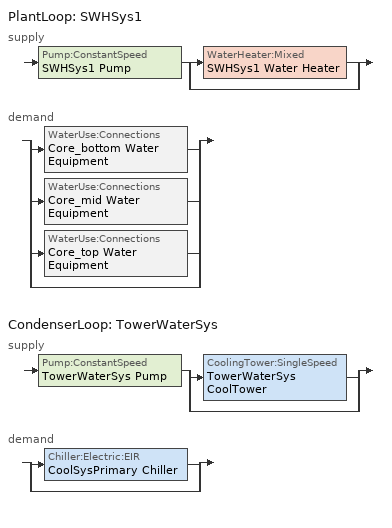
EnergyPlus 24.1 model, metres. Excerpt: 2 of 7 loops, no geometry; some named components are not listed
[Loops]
PlantLoop 'SWHSys1'
 supply: Pump:ConstantSpeed 'SWHSys1 Pump' > split
  | WaterHeater:Mixed 'SWHSys1 Water Heater'
  | bypass
 demand: split
  | WaterUse:Connections 'Core_bottom Water Equipment'
  | WaterUse:Connections 'Core_mid Water Equipment'
  | WaterUse:Connections 'Core_top Water Equipment'
  | bypass
CondenserLoop 'TowerWaterSys'
 supply: Pump:ConstantSpeed 'TowerWaterSys Pump' > split
  | CoolingTower:SingleSpeed 'TowerWaterSys CoolTower'
  | bypass
 demand: split
  | Chiller:Electric:EIR 'CoolSysPrimary Chiller'
  | bypass
[CondenserEquipmentList]
TowerWaterSys Equipment List: TowerWaterSys CoolTower, CoolingTower:SingleSpeed
[CondenserEquipmentOperationSchemes]
TowerWaterSys Loop Operation Scheme List: Control scheme 1=TowerWaterSys Operation Scheme; Control scheme 1 schedule=PlantOnSched
[CondenserLoop]
TowerWaterSys: Condenser equipment operation scheme=TowerWaterSys Loop Operation Scheme List; Condenser loop volume=Autocalculate; Fluid type=Water; Load distribution scheme=SequentialLoad; Maximum loop flow rate=Autosize; Maximum loop temperature=80; Minimum loop flow rate=0; Minimum loop temperature=5
[CoolingTower:SingleSpeed]
TowerWaterSys CoolTower: Design air flow rate=Autosize; Design fan power=Autosize; Design u factor times area value=Autosize; Design water flow rate=Autosize; Free convection regime air flow rate=Autocalculate; Free convection regime u factor times area value=Autocalculate
[PlantEquipmentList]
SWHSys1 Equipment List: SWHSys1 Water Heater, WaterHeater:Mixed
[PlantEquipmentOperation:CoolingLoad]
TowerWaterSys Operation Scheme: Load range 1 lower limit=0; Load range 1 upper limit=1e+12; Range 1 equipment list=TowerWaterSys Equipment List
[PlantEquipmentOperation:HeatingLoad]
SWHSys1 Operation Scheme: Load range 1 lower limit=0; Load range 1 upper limit=1e+15; Range 1 equipment list=SWHSys1 Equipment List
[PlantEquipmentOperationSchemes]
SWHSys1 Loop Operation Scheme List: Control scheme 1=SWHSys1 Operation Scheme; Control scheme 1 schedule=ALWAYS_ON
[PlantLoop]
SWHSys1: Fluid type=Water; Load distribution scheme=Optimal; Maximum loop flow rate=Autosize; Maximum loop temperature=60; Minimum loop flow rate=0; Minimum loop temperature=10; Plant equipment operation scheme=SWHSys1 Loop Operation Scheme List; Plant loop volume=Autocalculate
[Pump:ConstantSpeed] Design flow rate=Autosize; Design power consumption=Autosize; Design pump head=179352; Fraction of motor inefficiencies to fluid stream=0; Pump control type=Intermittent
Name | Motor efficiency
SWHSys1 Pump | 0.85
TowerWaterSys Pump | 0.87
[SetpointManager:FollowOutdoorAirTemperature]
MyCondenserControl: Control variable=Temperature; Maximum setpoint temperature=80; Minimum setpoint temperature=5; Offset temperature difference=0; Reference temperature type=OutdoorAirWetBulb; Setpoint node or nodelist=TowerWaterSys Supply Outlet Node
[SetpointManager:Scheduled]
SWHSys1 Loop Setpoint Manager: Control variable=Temperature; Schedule=SWHSys1-Loop-Temp-Schedule; Setpoint node or nodelist=SWHSys1 Supply Outlet Node
[Sizing:Plant]
Name | Design loop exit temperature | Loop design temperature difference | Loop type
SWHSys1 | 60 | 5 | Heating
TowerWaterSys | 29.4 | 5.6 | Condenser
[UtilityCost:Tariff]
Name | Conversion factor choice | Group | Monthly charge or variable | Output meter | Demand window length
IN_EIAMonthlyRateGas | MCF | Comm Gas | 0 | NaturalGas:Facility
PSI_CS_CommercialElectricService | kWh | Comm Elect | 9.4 | Electricity:Facility
PSI_LLF_LowLoadFactorService | kWh | Comm Elect | 15 | Electricity:Facility | HalfHour
[UtilityCost:Variable]
IN_MonthlyGasRates: January value=8.22; February value=7.51; March value=8.97; April value=9.01; May value=9.16; June value=10.44; July value=10.32; August value=10.13; September value=9.2; October value=8.18; November value=7.83; December value=7.63; Tariff=IN_EIAMonthlyRateGas; Variable type=Currency
[WaterHeater:Mixed]
SWHSys1 Water Heater: Ambient temperature indicator=Schedule; Ambient temperature schedule=SWHSys1 Water Heater Ambient Temperature Schedule Name; Deadband temperature difference=2; Heater control type=Cycle; Heater fuel type=NaturalGas; Heater maximum capacity=845000; Heater thermal efficiency=0.8; Indirect water heating recovery time=1.5; Maximum temperature limit=82.2222; Off cycle loss coefficient to ambient temperature=6; Off cycle parasitic fuel consumption rate=20; Off cycle parasitic fuel type=NaturalGas; Off cycle parasitic heat fraction to tank=0.8; On cycle loss coefficient to ambient temperature=6; On cycle parasitic fuel type=NaturalGas; Setpoint temperature schedule=SWHSys1 Water Heater Setpoint Temperature Schedule Name; Source side design flow rate=Autosize; Source side effectiveness=1; Tank volume=0.3785; Use side design flow rate=Autosize; Use side effectiveness=1
[WaterUse:Connections]
Name | Water use equipment name 1
Core_bottom Water Equipment | Core_bottom Water Equipment
Core_mid Water Equipment | Core_mid Water Equipment
Core_top Water Equipment | Core_top Water Equipment
[WaterUse:Equipment] Flow rate fraction schedule=BLDG_SWH_SCH; Hot water supply temperature schedule=Water Equipment Hot Supply Temp Sched; Latent fraction schedule=Water Equipment Latent fract sched; Peak flow rate=1.04e-05; Sensible fraction schedule=Water Equipment Sensible fract sched; Target temperature schedule=Water Equipment Temp Sched
Name | Zone
Core_bottom Water Equipment | Core_bottom
Core_mid Water Equipment | Core_mid
Core_top Water Equipment | Core_top
[Schedule:Compact]
ALWAYS_ON; PlantOnSched: Through: 12/31, For: AllDays, Until: 24:00, 1
BLDG_SWH_SCH: Through: 12/31, For: Weekdays SummerDesignDay, Until: 05:00, 0.05, Until: 06:00, 0.08, Until: 07:00, 0.07, Until: 08:00, 0.19, Until: 09:00, 0.35, Until: 10:00, 0.38, Until: 11:00, 0.39, Until: 12:00, 0.47, Until: 13:00, 0.57, Until: 14:00, 0.54, Until: 15:00, 0.34, Until: 16:00, 0.33, Until: 17:00, 0.44, Until: 18:00, 0.26, Until: 19:00, 0.21, Until: 20:00, 0.15, Until: 21:00, 0.17, Until: 22:00, 0.08, Until: 24:00, 0.05, For: Saturday WinterDesignDay, Until: 05:00, 0.05, Until: 06:00, 0.08, Until: 07:00, 0.07, Until: 08:00, 0.11, Until: 09:00, 0.15, Until: 10:00, 0.21, Until: 11:00, 0.19, Until: 12:00, 0.23, Until: 13:00, 0.2, Until: 14:00, 0.19, Until: 15:00, 0.15, Until: 16:00, 0.13, Until: 17:00, 0.14, Until: 21:00, 0.07, Until: 22:00, 0.09, Until: 24:00, 0.05, For: Sunday Holidays AllOtherDays, Until: 05:00, 0.04, Until: 06:00, 0.07, Until: 11:00, 0.04, Until: 13:00, 0.06, Until: 14:00, 0.09, Until: 15:00, 0.06, Until: 21:00, 0.04, Until: 22:00, 0.07, Until: 24:00, 0.04
SWHSys1 Water Heater Ambient Temperature Schedule Name: Through: 12/31, For: AllDays, Until: 24:00, 22
SWHSys1 Water Heater Setpoint Temperature Schedule Name; SWHSys1-Loop-Temp-Schedule: Through: 12/31, For: AllDays, Until: 24:00, 60
Water Equipment Hot Supply Temp Sched; Water Equipment Temp Sched: Through: 12/31, For: AllDays, Until: 24:00, 43.3
Water Equipment Latent fract sched: Through: 12/31, For: AllDays, Until: 24:00, 0.05
Water Equipment Sensible fract sched: Through: 12/31, For: AllDays, Until: 24:00, 0.2
